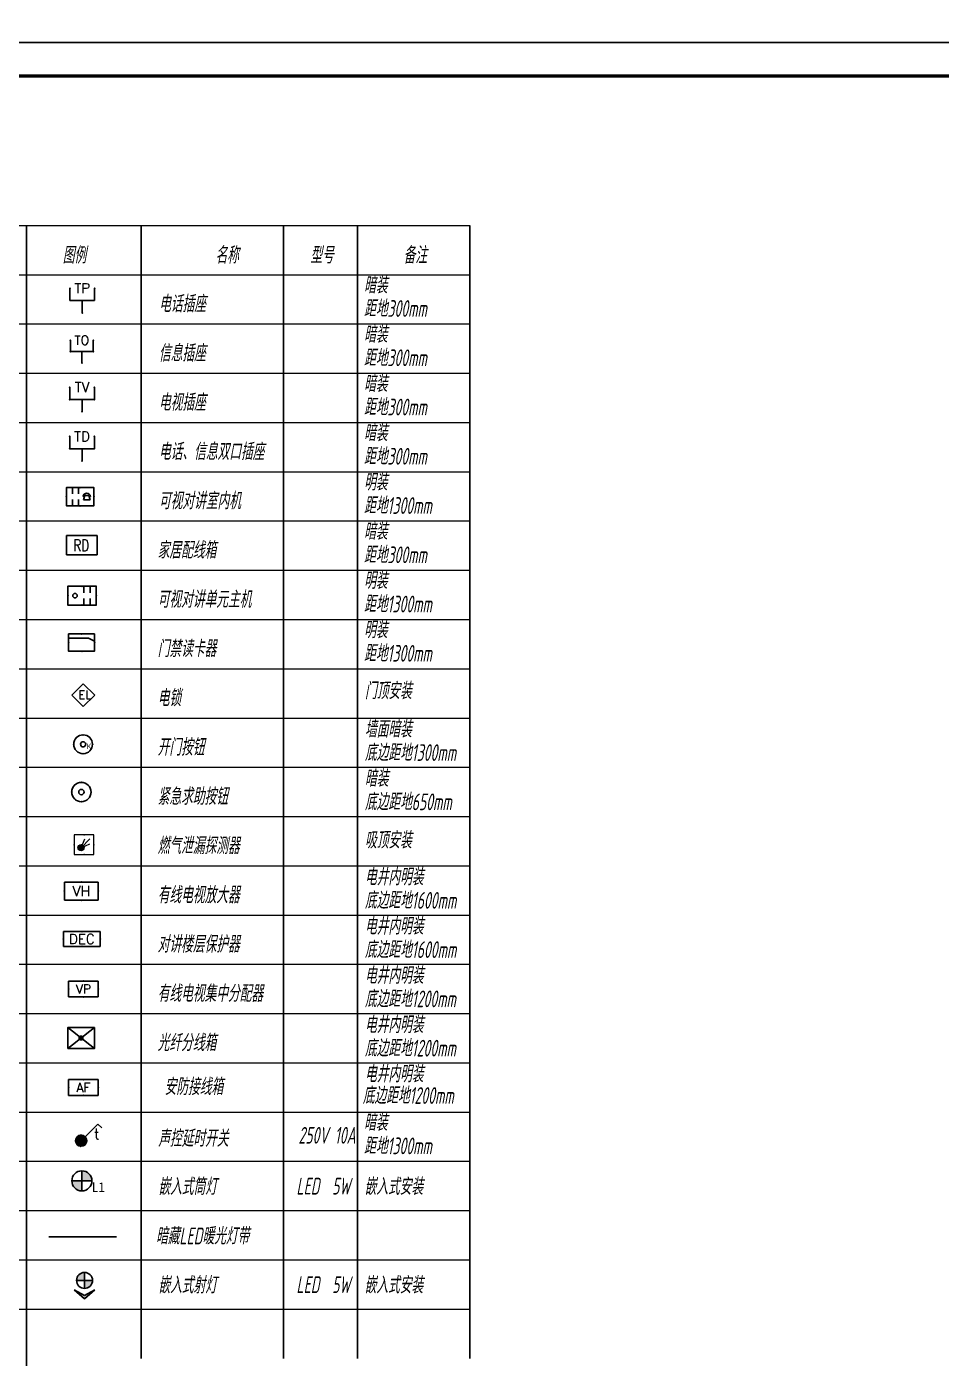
# Model space of a CAD drawing. Extents: x 3002737 to 4077523, y -995787 to -7267.
# Drawn here: x 3064324 to 3091660, y -678726 to -638912 of the extents above; entities that cross this region are included whole.
import ezdxf
from ezdxf.enums import TextEntityAlignment as Align

# ---------------------------------------------------------------- set-up
doc = ezdxf.new("R2010")
doc.units = 0
doc.header["$LTSCALE"] = 1000
doc.header["$MEASUREMENT"] = 0
doc.layers.get('0').update_dxf_attribs({"linetype": 'CONTINUOUS'})
for name, color, linetype in [('1-D2', 2, 'CONTINUOUS'), ('1-弱电', 3, 'CONTINUOUS'), ('1-弱电1', 3, 'CONTINUOUS'), ('A-标注', 1, 'CONTINUOUS'), ('E-天花灯具', 92, 'CONTINUOUS'), ('EQUIP-安防', 3, 'CONTINUOUS'), ('EQUIP-照明', 3, 'CONTINUOUS'), ('EQUIP-电视', 3, 'CONTINUOUS'), ('EQUIP-通讯', 3, 'CONTINUOUS'), ('T-通用', 7, 'CONTINUOUS'), ('TK', 252, 'CONTINUOUS'), ('电气', 6, 'CONTINUOUS')]:
    doc.layers.add(name, color=color, linetype=linetype)
for name, color, linetype, lineweight in [('DIM', 3, 'CONTINUOUS', 20), ('EQUIP-消防', 3, 'CONTINUOUS', 20), ('图框', 147, 'CONTINUOUS', 20)]:
    doc.layers.add(name, color=color, linetype=linetype, lineweight=lineweight)
doc.styles.add('1常用弱电', font='SIMPLEX.shx', dxfattribs={"width": 0.8, "height": 3.5, "bigfont": 'HZTXT.shx'})
doc.styles.add('_TCH_LABEL', font='COMPLEX', dxfattribs={"bigfont": 'GBCBIG'})
doc.styles.add('_TEL_DIM', font='SIMPLEX', dxfattribs={"width": 0.8, "height": 3.5, "bigfont": 'HZTXT'})
doc.styles.add('CM', font='complex', dxfattribs={"width": 0.75})
doc.styles.add('HZTXT', font='gbeitc.shx', dxfattribs={"width": 0.8, "height": 400, "bigfont": 'hztxt.shx'})
doc.styles.add('SM1', font='realsz.shx', dxfattribs={"width": 0.75, "bigfont": 'realhz.shx'})
doc.styles.get("Standard").update_dxf_attribs({"font": 'gbenor.shx', "bigfont": 'gbcbig.shx'})
doc.styles.add('黑体', font='simhei.ttf')
doc.linetypes.add('LED', pattern='A,0.5,-0.2,["LED",Standard,S=0.2,R=0,X=-0.2,Y=-0.1],-0.2', length=0.9)

# ---------------------------------------------------------------- blocks, each defined once
blk = doc.blocks.new('$equip$00001677')
for p, q in [((0.75, 0.6), (-0.75, 0.6)), ((-0.75, 0.6), (-0.75, 0)), ((0.75, 0), (0.75, 0.6)), ((-0.75, 0), (0.75, 0))]:
    blk.add_line(p, q)
for p in [(0, 0.6), (-0.75, 0.3), (0, 0), (0.75, 0.3)]:
    blk.add_point(p)
at = {"style": '_TCH_LABEL', "flags": 8}
blk.add_attdef('16', text='', height=0.4, dxfattribs=at).set_placement((0, 0.3), align=Align.MIDDLE_CENTER)
at = {"style": '_TCH_LABEL', "flags": 9}
blk.add_attdef('A', (0, 0), '', height=0.00002, dxfattribs=at)
blk = doc.blocks.new('$equip$00001674')
for p, q in [((-0.5, 0.499), (-0.5, 0.999)), ((0.5, 0.999), (0.5, 0.499)), ((0.5, 0.499), (-0.5, 0.499)), ((0, 0.5), (0, 0))]:
    blk.add_line(p, q)
for p in [(-0.5, 0.999), (0.5, 0.999), (-0.5, 0.499), (0, 0), (0.5, 0.499)]:
    blk.add_point(p)
at = {"style": '_TCH_LABEL', "flags": 8}
blk.add_attdef('$TEXT$', text='', height=0.4, dxfattribs=at).set_placement((0, 0.999), align=Align.MIDDLE_CENTER)
at = {"style": '_TCH_LABEL', "flags": 9}
blk.add_attdef('A', (0, 0), '', height=0.00002, dxfattribs=at)
blk = doc.blocks.new('$equip$00001382')
for p, q in [((-0.5, 0.499), (-0.5, 0.999)), ((0.5, 0.999), (0.5, 0.499)), ((0.5, 0.499), (-0.5, 0.499)), ((0, 0.5), (0, 0))]:
    blk.add_line(p, q)
for p in [(-0.5, 0.999), (0.5, 0.999), (0, 0.499), (0, 0)]:
    blk.add_point(p)
at = {"style": '_TCH_LABEL', "flags": 8}
blk.add_attdef('$TEXT$', text='', height=0.4, dxfattribs=at).set_placement((0, 0.999), align=Align.MIDDLE_CENTER)
at = {"style": '_TCH_LABEL', "flags": 9}
blk.add_attdef('A', (0, 0), '', height=0.00002, dxfattribs=at)
blk = doc.blocks.new('$equip$00001801')
for p, q in [((-0.65, 0.7), (-0.65, 0)), ((0.65, 0.7), (-0.65, 0.7)), ((0.65, 0.7), (0.65, 0)), ((-0.65, 0), (0.65, 0))]:
    blk.add_line(p, q)
for p in [(0, 0.7), (-0.65, 0.35), (0, 0), (0.65, 0.35)]:
    blk.add_point(p)
at = {"color": 7, "style": '_TEL_DIM'}
blk.add_attdef('$TEXT$', text='', height=0.4, dxfattribs=at).set_placement((0, 0.35), align=Align.MIDDLE_CENTER)
at = {"color": 7, "style": '_TEL_DIM', "flags": 1}
blk.add_attdef('A', text='', height=0.00002, dxfattribs=at).set_placement((0, 0), align=Align.MIDDLE_CENTER)
blk = doc.blocks.new('$equip$00001847')
for p, q in [((-0.5, 0.499), (-0.5, 0.999)), ((0.5, 0.999), (0.5, 0.499)), ((0.5, 0.499), (-0.5, 0.499)), ((0, 0.5), (0, 0))]:
    blk.add_line(p, q)
for p in [(-0.5, 0.999), (0.5, 0.999), (-0.5, 0.499), (0, 0), (0.5, 0.499)]:
    blk.add_point(p)
at = {"color": 7, "style": '_TEL_DIM'}
blk.add_attdef('$TEXT$', text='', height=0.4, dxfattribs=at).set_placement((0, 0.999), align=Align.MIDDLE_CENTER)
at = {"color": 7, "style": '_TEL_DIM', "flags": 1}
blk.add_attdef('A', text='', height=0.00002, dxfattribs=at).set_placement((0, 0), align=Align.MIDDLE_CENTER)
blk = doc.blocks.new('$equip$00001800')
for p, q in [((-0.65, 0.7), (-0.65, 0)), ((0.65, 0.7), (-0.65, 0.7)), ((0.65, 0.7), (0.65, 0)), ((-0.65, 0), (0.65, 0))]:
    blk.add_line(p, q)
for p in [(0, 0.7), (-0.65, 0.35), (0, 0), (0.65, 0.35)]:
    blk.add_point(p)
at = {"color": 7, "style": '_TEL_DIM'}
blk.add_attdef('$TEXT$', text='', height=0.4, dxfattribs=at).set_placement((0, 0.35), align=Align.MIDDLE_CENTER)
at = {"color": 7, "style": '_TEL_DIM', "flags": 1}
blk.add_attdef('A', text='', height=0.00002, dxfattribs=at).set_placement((0, 0), align=Align.MIDDLE_CENTER)
blk = doc.blocks.new('CNS-FXX')
blk.add_lwpolyline([(0, -307), (0, 307), (782, 307), (782, -307)], close=True)
at = {"layer": 'T-通用', "linetype": 'Continuous'}
for p, q in [((782, 307), (0, -307)), ((0, 307), (782, -307))]:
    blk.add_line(p, q, dxfattribs=at)
at = {"layer": 'T-通用', "linetype": 'Continuous', "const_width": 79.4}
blk.add_lwpolyline([(351, 0, 1), (431, 0, 1)], format="xyb", close=True, dxfattribs=at)
blk = doc.blocks.new('$equip$00002647')
at = {"linetype": 'Continuous'}
for p, q in [((-0.63, -0.415), (-0.63, 0.415)), ((-0.63, -0.415), (-0.63, 0.415)), ((-0.63, 0.415), (0.62, 0.415)), ((0.066, 0.129), (0.066, 0.415)), ((0.345, 0.129), (0.345, 0.415)), ((0.62, 0.415), (0.62, -0.415)), ((0.62, -0.415), (-0.63, -0.415)), ((0.066, -0.415), (0.066, -0.129)), ((0.345, -0.415), (0.345, -0.129))]:
    blk.add_line(p, q, dxfattribs=at)
at = {"const_width": 0.05}
blk.add_lwpolyline([(-0.63, 0.415), (0.62, 0.415), (0.62, -0.415), (-0.63, -0.415), (-0.63, 0.415), (0.62, 0.415)], dxfattribs=at)
at = {"linetype": 'Continuous'}
for start, end in [(0, 180), (180, 0)]:
    blk.add_arc((-0.32, 0), 0.1, start, end, dxfattribs=at)
at = {"color": 1}
for p in [(-0.63, 0), (-0.005, 0.415), (0.62, 0), (-0.005, -0.415)]:
    blk.add_point(p, dxfattribs=at)
at = {"color": 7, "style": '_TEL_DIM', "flags": 1}
blk.add_attdef('A', text='', height=0.000025, dxfattribs=at).set_placement((0, 0), align=Align.MIDDLE_CENTER)
blk = doc.blocks.new('A$C61097B59')
at = {"layer": '1-D2'}
for p, q in [((-88, 338), (-88, 0)), ((447, 338), (-88, 338)), ((447, 0), (447, 338)), ((-88, 0), (447, 0))]:
    blk.add_line(p, q, dxfattribs=at)
at = {"layer": '1-D2', "linetype": 'Continuous', "style": 'CM', "width": 0.75}
blk.add_text('RD', height=204, dxfattribs=at).set_placement((31, 63))
blk = doc.blocks.new('3电锁')
at = {"layer": '1-弱电1'}
for p, q in [((0, 743), (-372, 372)), ((372, 372), (0, 743)), ((-372, 372), (0, 0)), ((0, 0), (372, 372))]:
    blk.add_line(p, q, dxfattribs=at)
at = {"layer": '1-弱电1', "style": '1常用弱电'}
blk.add_text('EL', height=277.7, dxfattribs=at).set_placement((-160, 247))
blk = doc.blocks.new('$equip$00002479')
at = {"const_width": 0.04}
blk.add_lwpolyline([(-0.3, 0, 1), (0.3, 0, 1), (-0.3, 0, 0.942883)], format="xyb", dxfattribs=at)
for radius in [0.3, 0.0841]:
    blk.add_circle((0, 0), radius)
for p in [(-0.3, 0), (0, 0.3), (0.3, 0), (0, -0.3)]:
    blk.add_point(p)
at = {"color": 7, "style": '_TEL_DIM', "flags": 1}
blk.add_attdef('A', text='', height=0.00002, dxfattribs=at).set_placement((0, 0), align=Align.MIDDLE_CENTER)
blk = doc.blocks.new('$equip$00001600')
for p, q in [((0.5, 0), (-0.5, 0)), ((-0.5, 0), (-0.5, -1)), ((0.5, -1), (0.5, 0)), ((-0.15, -0.65), (0.3, -0.2)), ((-0.15, -0.65), (0.05, -0.2)), ((-0.15, -0.65), (0.3, -0.45)), ((-0.5, -1), (0.5, -1))]:
    blk.add_line(p, q)
blk.add_circle((-0.15, -0.65), 0.158)
for p in [(0, 0), (-0.5, -0.5), (0.5, -0.5), (0, -1)]:
    blk.add_point(p)
for points in [[(-0.287, -0.571), (-0.013, -0.571), (-0.308, -0.65), (0.008, -0.65)], [(-0.287, -0.729), (-0.013, -0.729), (-0.308, -0.65), (0.008, -0.65)], [(-0.229, -0.513), (-0.071, -0.513), (-0.287, -0.571), (-0.013, -0.571)], [(-0.15, -0.492), (-0.15, -0.492), (-0.229, -0.513), (-0.071, -0.513)], [(-0.229, -0.787), (-0.071, -0.787), (-0.287, -0.729), (-0.013, -0.729)], [(-0.15, -0.808), (-0.15, -0.808), (-0.229, -0.787), (-0.071, -0.787)]]:
    blk.add_solid(points)
at = {"flags": 9}
blk.add_attdef('A', (0, 0), '', height=0.00002, dxfattribs=at)
blk.add_attdef('B', text='', height=0.4, dxfattribs=at).set_placement((0.784, -0.7), align=Align.MIDDLE_CENTER)
blk = doc.blocks.new('$equip$00002628')
at = {"linetype": 'Continuous'}
for p, q in [((-0.625, 0.415), (0.625, 0.415)), ((-0.625, -0.415), (-0.625, 0.415)), ((-0.472, 0.01), (-0.409, 0.01)), ((-0.446, -0.138), (-0.395, 0.058)), ((-0.395, 0.058), (-0.395, 0.058)), ((-0.395, 0.058), (-0.206, 0.058)), ((-0.206, 0.058), (-0.155, -0.138)), ((-0.191, 0.01), (-0.129, 0.01)), ((0.071, 0.129), (0.071, 0.415)), ((0.35, 0.129), (0.35, 0.415)), ((0.625, 0.415), (0.625, -0.415)), ((0.625, -0.415), (-0.625, -0.415)), ((-0.155, -0.138), (-0.446, -0.138)), ((0.071, -0.415), (0.071, -0.129)), ((0.35, -0.415), (0.35, -0.129))]:
    blk.add_line(p, q, dxfattribs=at)
at = {"const_width": 0.04}
blk.add_lwpolyline([(-0.625, 0.415), (0.625, 0.415), (0.625, -0.415), (-0.625, -0.415), (-0.625, 0.415), (0.625, 0.415)], dxfattribs=at)
at = {"linetype": 'Continuous'}
blk.add_arc((-0.3, -0.011), 0.173, 6.98974, 173.01026, dxfattribs=at)
for p in [(-0.625, 0), (0, 0.415), (0, -0.415), (0.625, 0)]:
    blk.add_point(p)
at = {"color": 7, "style": '_TEL_DIM', "flags": 1}
blk.add_attdef('A', text='', height=0.000025, dxfattribs=at).set_placement((0, 0), align=Align.MIDDLE_CENTER)
blk = doc.blocks.new('$equip$00002617')
for p, q in [((0.625, 0.415), (-0.625, 0.415)), ((-0.625, 0.415), (-0.625, -0.415)), ((-0.625, 0.215), (0.325, 0.215)), ((0.325, 0.215), (0.625, 0.075)), ((0.625, -0.415), (0.625, 0.415)), ((-0.625, -0.415), (0.625, -0.415))]:
    blk.add_line(p, q)
at = {"linetype": 'Continuous', "const_width": 0.04}
blk.add_lwpolyline([(-0.625, 0.415), (0.625, 0.415), (0.625, -0.415), (-0.625, -0.415)], close=True, dxfattribs=at)
at = {"color": 1}
for p in [(-0.625, 0), (0, 0.415), (0.625, 0), (0.018, -0.415)]:
    blk.add_point(p, dxfattribs=at)
at = {"color": 7, "style": '_TEL_DIM', "flags": 1}
blk.add_attdef('A', text='', height=0.000025, dxfattribs=at).set_placement((0, 0), align=Align.MIDDLE_CENTER)
blk = doc.blocks.new('A$C18BE6784')
at = {"layer": 'EQUIP-安防', "linetype": 'ByBlock', "xscale": 400, "yscale": 400, "zscale": 400}
blk.add_blockref('$equip$00002479', (-47, 62), dxfattribs=at)
at = {"layer": 'EQUIP-安防', "color": 7, "linetype": 'ByBlock', "style": 'SM1', "width": 0.75}
blk.add_text('K', height=71.8, dxfattribs=at).set_placement((0, 0))
blk = doc.blocks.new('DFADS')
at = {"layer": 'A-标注'}
h = blk.add_hatch(color=251, dxfattribs=at)
h.paths.add_polyline_path([(3405.6, 358.33), (3411.6, 358.33, 0.414214), (3405.6, 364.33)])
h.paths.add_polyline_path([(3399.6, 358.33, 0.414214), (3405.6, 352.33), (3405.6, 358.33)])
at = {"layer": 'A-标注', "color": 92}
for p, q in [((3405.6, 352.33), (3405.6, 364.33)), ((3411.6, 358.33), (3399.6, 358.33))]:
    blk.add_line(p, q, dxfattribs=at)
blk.add_circle((3405.6, 358.33), 6, dxfattribs=at)
at = {"layer": 'A-标注', "color": 3, "style": '黑体'}
blk.add_text('L1', height=5.76, dxfattribs=at).set_placement((3411.58, 351.7))
blk = doc.blocks.new('$equip$00001822')
for p, q in [((0.147, 0.356), (0.625, 0.833)), ((0.625, 0.833), (0.766, 0.692))]:
    blk.add_line(p, q)
blk.add_circle((0, 0.208), 0.208)
for p in [(-0.208, 0.208), (-0.015, 0.001), (0, 0.417), (0.208, 0.208)]:
    blk.add_point(p)
for points in [[(-0.18, 0.313), (0.18, 0.313), (-0.208, 0.208), (0.208, 0.208)], [(-0.18, 0.104), (0.18, 0.104), (-0.208, 0.208), (0.208, 0.208)], [(-0.104, 0.389), (0.104, 0.389), (-0.18, 0.313), (0.18, 0.313)], [(-0.104, 0.028), (0.104, 0.028), (-0.18, 0.104), (0.18, 0.104)], [(0, 0.417), (0, 0.417), (-0.104, 0.389), (0.104, 0.389)], [(0, 0), (0, 0), (-0.104, 0.028), (0.104, 0.028)]]:
    blk.add_solid(points)
at = {"color": 7, "style": '_TEL_DIM'}
blk.add_attdef('$TEXT$', text='', height=0.4, dxfattribs=at).set_placement((0.581, 0.465), align=Align.MIDDLE_CENTER)
at = {"color": 7, "style": '_TEL_DIM', "flags": 1}
blk.add_attdef('A', text='', height=0.00002, dxfattribs=at).set_placement((0, 0), align=Align.MIDDLE_CENTER)
blk = doc.blocks.new('嵌入式射灯&醒')
h = blk.add_hatch(color=251)
h.paths.add_polyline_path([(-1.18, 1.31), (-2.29, 0), (-1.18, -1.31), (-1.89, 0)])
edge = h.paths.add_edge_path()
edge.add_line((0, 0), (1, 0))
edge.add_arc((0, 0), 1, 360, 450)
edge.add_line((0, 1), (0, 0))
edge = h.paths.add_edge_path()
edge.add_line((0, -1), (0, 0))
edge.add_line((0, 0), (-1, 0))
edge.add_arc((0, 0), 1, 180, 270)
for p, q in [((-2.29, 0), (-1.18, 1.31)), ((-2.29, 0), (-1.18, -1.31)), ((-1.89, 0), (-1.18, 1.31)), ((-1.89, 0), (-1.18, -1.31)), ((-1, 0), (1, 0)), ((0, 1), (0, -1))]:
    blk.add_line(p, q)
blk.add_circle((0, 0), 1)
blk = doc.blocks.new('*U408')
at = {"xscale": 39.82222222273323, "yscale": 39.82222222273323, "zscale": 39.82222222273323}
blk.add_blockref('嵌入式射灯&醒', (0, 0), dxfattribs=at)

msp = doc.modelspace()

# ---------------------------------------------------------------- linework, layer by layer
at = {"color": 6, "linetype": 'LED', "ltscale": 2}
msp.add_line((3064987.9, -675092.3), (3067006.3, -675092.3), dxfattribs=at)
at = {"layer": 'DIM', "color": 2, "linetype": 'Continuous'}
for p, q in [((3062753.2, -644854.5), (3077565.7, -644854.5)), ((3062753.2, -646327.2), (3077565.7, -646327.2)), ((3062753.2, -647799.9), (3077565.7, -647799.9)), ((3062753.2, -649272.6), (3077565.7, -649272.6)), ((3062753.2, -650745.3), (3077565.7, -650745.3)), ((3062753.2, -652218), (3077565.7, -652218)), ((3062753.2, -653690.7), (3077565.7, -653690.7)), ((3062753.2, -655163.4), (3077565.7, -655163.4)), ((3062753.2, -656636.1), (3077565.7, -656636.1)), ((3062753.2, -658108.8), (3077565.7, -658108.8)), ((3062753.2, -659581.5), (3077565.7, -659581.5)), ((3062753.2, -661054.1), (3077565.7, -661054.1)), ((3062753.2, -662526.8), (3077565.7, -662526.8)), ((3062753.2, -663999.5), (3077565.7, -663999.5)), ((3062753.2, -665472.2), (3077565.7, -665472.2)), ((3062753.2, -666944.9), (3077565.7, -666944.9)), ((3062753.2, -668417.6), (3077565.7, -668417.6)), ((3062753.2, -669890.3), (3077565.7, -669890.3)), ((3062753.2, -671362.5), (3077565.7, -671362.5)), ((3062753.2, -672835.2), (3077565.7, -672835.2)), ((3062753.2, -674308.4), (3077565.7, -674308.4)), ((3062753.2, -675780.6), (3077565.7, -675780.6)), ((3062753.2, -677253.8), (3077565.7, -677253.8))]:
    msp.add_line(p, q, dxfattribs=at)
at = {"layer": 'TK', "color": 2}
for p, q in [((3064323.7, -644854.5), (3064323.7, -690508)), ((3067742, -644854.5), (3067742, -678726.5)), ((3071995.2, -644854.5), (3071995.2, -678726.5)), ((3074213.1, -644854.5), (3074213.1, -678726.5)), ((3077565.7, -644854.5), (3077565.7, -678726.5)), ((3077565.7, -644854.5), (3077565.7, -678726.5))]:
    msp.add_line(p, q, dxfattribs=at)
at = {"layer": '图框'}
for points in [[(3032735, -597432.4), (3092134.8, -597432.4), (3092134.8, -639386.6), (3032735, -639386.6)], [(3032735, -639386.6), (3116835, -639386.6), (3116835, -698786.6), (3032735, -698786.6)]]:
    msp.add_lwpolyline(points, close=True, dxfattribs=at)
at = {"layer": '图框', "const_width": 100}
msp.add_lwpolyline([(3115835, -697786.6), (3115835, -640386.6), (3035235, -640386.6), (3035235, -697786.6)], close=True, dxfattribs=at)

# ---------------------------------------------------------------- block references
at = {"layer": '1-弱电', "xscale": 0.9149383902549744, "yscale": 0.9149383902549744, "zscale": 0.9149383902549744}
msp.add_blockref('3电锁', (3066016.4, -659237.2), dxfattribs=at)
at = {"layer": 'E-天花灯具', "xscale": 50.0000959623154, "yscale": 50.0000959623154, "zscale": 50.0000959623154}
msp.add_blockref('DFADS', (2895693.3, -691336.1), dxfattribs=at)
at = {"layer": 'E-天花灯具', "xscale": 6, "yscale": 6, "zscale": 6, "rotation": 90.00000000000189}
msp.add_blockref('*U408', (3066053.4, -676395.2), dxfattribs=at)
at = {"layer": 'EQUIP-安防'}
for name, p, xscale, yscale, zscale in [('$equip$00002628', (3065923.1, -652964.7), -659.2771084336564, 659.2771084336564, 659.277108433735), ('A$C61097B59', (3065668.7, -654701.8), 1.697142899036407, 1.697142899036407, 1.697142899036407), ('$equip$00002647', (3065985.3, -655923), 678.8571428656578, 678.8571428656578, 678.8571428656578), ('$equip$00002617', (3065964.8, -657328.8), 624, 624, 624), ('$equip$00002479', (3065959.2, -661794.8), 960, 960, 960)]:
    msp.add_blockref(name, p, dxfattribs=dict(at, xscale=xscale, yscale=yscale, zscale=zscale))
at = {"layer": 'EQUIP-消防', "ltscale": 5, "xscale": 589.6135482788086, "yscale": 589.6135482788086, "zscale": 589.6135482788086}
msp.add_blockref('$equip$00001600', (3066037.9, -663076.8), dxfattribs=at)
at = {"layer": 'EQUIP-照明', "color": 6, "xscale": 800, "yscale": 800, "zscale": 800}
msp.add_blockref('$equip$00001822', (3065952.9, -672386.9), dxfattribs=at).add_auto_attribs({'$TEXT$': 't'})
at = {"layer": 'EQUIP-电视', "xscale": 678.8571428656578, "yscale": 678.8571428656578, "zscale": 678.8571428656578}
for p, values in [((3066020.7, -667921.5), {'$TEXT$': 'VP'}), ((3066020.7, -670866.9), {'$TEXT$': 'AF'})]:
    msp.add_blockref('$equip$00001800', p, dxfattribs=at).add_auto_attribs(values)
at = {"layer": 'EQUIP-通讯'}
for name, p, xscale, yscale, zscale, values in [('$equip$00001382', (3065984.3, -647470.8), 736.6071428656578, 736.6071428656578, 736.6071428656578, {'$TEXT$': 'TP'}), ('$equip$00001847', (3065973, -648965.6), 678.8571428656578, 678.8571428656578, 678.8571428656578, {'$TEXT$': 'TO'}), ('$equip$00001674', (3065979.1, -650426.8), 736.6071428656578, 736.6071428656578, 736.6071428656578, {'$TEXT$': 'TV'}), ('$equip$00001674', (3065979.1, -651899.5), 736.6071428656578, 736.6071428656578, 736.6071428656578, {'$TEXT$': 'TD'}), ('$equip$00001801', (3065959.6, -665029.5), 777.8571428656578, 777.8571428656578, 777.8571428656578, {'$TEXT$': 'VH'})]:
    msp.add_blockref(name, p, dxfattribs=dict(at, xscale=xscale, yscale=yscale, zscale=zscale)).add_auto_attribs(values)
at = {"layer": 'EQUIP-通讯', "ltscale": 5}
ref = msp.add_blockref('$equip$00001677', (3065973.1, -666409.9), dxfattribs=dict(at, xscale=736.6071428656578, yscale=736.6071428656578, zscale=736.6071428656578))
ref.add_attrib('$TEXT$', 'DEC', dxfattribs={"layer": '0', "height": 294.64, "style": '_TCH_LABEL', "flags": 8}).set_placement((3065973.1, -666188.9), align=Align.MIDDLE_CENTER)
at = {"layer": 'EQUIP-通讯', "ltscale": 5, "xscale": 1.018285691738129, "yscale": 1.018285691738129, "zscale": 1.018285691738129}
msp.add_blockref('CNS-FXX', (3065551.7, -669150), dxfattribs=at)
at = {"layer": '电气', "linetype": 'ByBlock', "xscale": 2.339999999850988, "yscale": 2.339999999850988, "zscale": 2.339999999850988}
msp.add_blockref('A$C18BE6784', (3066121.4, -660512.8), dxfattribs=at)

# ---------------------------------------------------------------- texts
at = {"color": 0, "style": 'HZTXT', "width": 0.7}
for s, p in [('图例', (3065396.8, -645994.2)), ('名称', (3069961.9, -645994.2)), ('型号', (3072797.3, -645994.2)), ('备注', (3075583.6, -645994.2)), ('暗装', (3074405.2, -646887.3)), ('电话插座', (3068276.9, -647450.6)), ('距地300mm', (3074405.2, -647589)), ('暗装', (3074405.2, -648360)), ('信息插座', (3068271.6, -648923.3)), ('距地300mm', (3074405.2, -649061.7)), ('暗装', (3074405.2, -649832.7)), ('电视插座', (3068271.6, -650396)), ('距地300mm', (3074405.2, -650534.4)), ('暗装', (3074405.2, -651305.4)), ('电话、信息双口插座', (3068271.6, -651868.7)), ('距地300mm', (3074405.2, -652007)), ('明装', (3074405.2, -652778.1)), ('可视对讲室内机', (3068271.6, -653341.3)), ('距地1300mm', (3074405.2, -653479.7)), ('暗装', (3074405.2, -654250.8)), ('家居配线箱', (3068234.4, -654814)), ('距地300mm', (3074405.2, -654952.4)), ('明装', (3074405.2, -655723.5)), ('可视对讲单元主机', (3068234.4, -656286.7)), ('距地1300mm', (3074405.2, -656425.1)), ('明装', (3074405.2, -657196.2)), ('门禁读卡器', (3068234.4, -657759.4)), ('距地1300mm', (3074405.2, -657897.8)), ('门顶安装', (3074429.5, -659019.1)), ('电锁', (3068234.4, -659232.1)), ('墙面暗装', (3074429.5, -660164.4)), ('开门按钮', (3068234.4, -660704.8)), ('底边距地1300mm', (3074429.5, -660866)), ('暗装', (3074429.5, -661637.1)), ('紧急求助按钮', (3068234.4, -662177.5)), ('底边距地650mm', (3074429.5, -662338.7)), ('燃气泄漏探测器', (3068234.4, -663650.2)), ('吸顶安装', (3074429.5, -663483.4)), ('电井内明装', (3074429.5, -664582.5)), ('有线电视放大器', (3068234.4, -665122.9)), ('底边距地1600mm', (3074429.5, -665284.1)), ('电井内明装', (3074429.5, -666055.2)), ('对讲楼层保护器', (3068234.4, -666595.6)), ('底边距地1600mm', (3074429.5, -666756.8)), ('电井内明装', (3074429.5, -667527.9)), ('有线电视集中分配器', (3068234.4, -668068.3)), ('底边距地1200mm', (3074429.5, -668229.5)), ('电井内明装', (3074429.5, -669000.6)), ('光纤分线箱', (3068234.4, -669541)), ('底边距地1200mm', (3074429.5, -669702.2)), ('电井内明装', (3074429.5, -670473.3)), ('安防接线箱', (3068441.2, -670854.1)), ('底边距地1200mm', (3074364.4, -671118.9)), ('暗装', (3074405.2, -671922.6)), ('距地1300mm', (3074405.2, -672624.2)), ('嵌入式筒灯', (3068255.6, -673839.8)), ('LED  5W', (3072387.2, -673827.8)), ('嵌入式安装', (3074416.6, -673839.8)), ('暗藏LED暖光灯带', (3068187.8, -675316.3)), ('嵌入式射灯', (3068255.6, -676785.2)), ('LED  5W', (3072387.2, -676773.2)), ('嵌入式安装', (3074416.6, -676785.2))]:
    msp.add_text(s, height=500, dxfattribs=at).set_placement(p)
for s, p in [('声控延时开关', (3068251.9, -672150.5)), ('250V 10A', (3072447.7, -672057.1))]:
    msp.add_text(s, height=500, dxfattribs=at).set_placement(p, align=Align.MIDDLE_LEFT)

doc.saveas('drawing.dxf')
